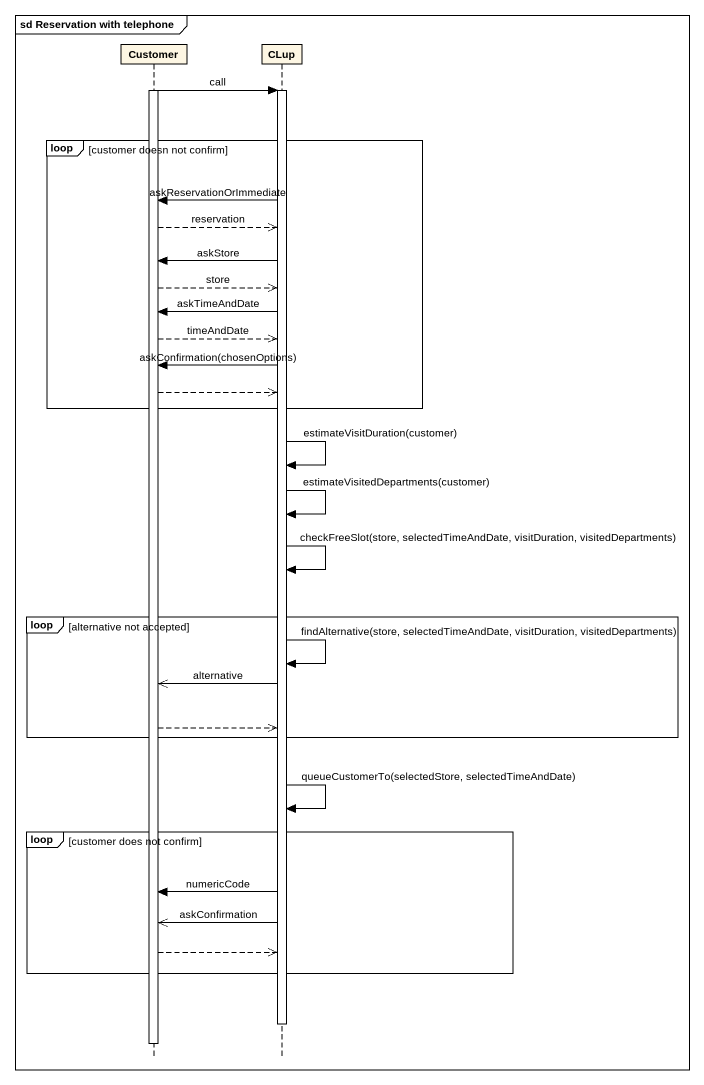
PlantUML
@startuml
mainframe sd Reservation with telephone
hide footbox
participant Customer
participant CLup

activate Customer
Customer -> CLup : call
activate CLup
loop customer doesn not confirm
  CLup -> Customer : askReservationOrImmediate
  Customer -->> CLup : reservation
  CLup -> Customer : askStore
  Customer -->> CLup : store
  CLup -> Customer : askTimeAndDate
  Customer -->> CLup : timeAndDate
  CLup -> Customer : askConfirmation(chosenOptions)
  Customer -->> CLup
end
CLup -> CLup : estimateVisitDuration(customer)
CLup -> CLup : estimateVisitedDepartments(customer)
CLup -> CLup : checkFreeSlot(store, selectedTimeAndDate, visitDuration, visitedDepartments)
loop alternative not accepted
  CLup -> CLup : findAlternative(store, selectedTimeAndDate, visitDuration, visitedDepartments)
  CLup ->> Customer : alternative
  Customer -->> CLup
end
CLup -> CLup : queueCustomerTo(selectedStore, selectedTimeAndDate)
loop customer does not confirm
  CLup -> Customer : numericCode
  CLup ->> Customer : askConfirmation
  Customer -->> CLup
end
deactivate CLup
deactivate Customer
@enduml
